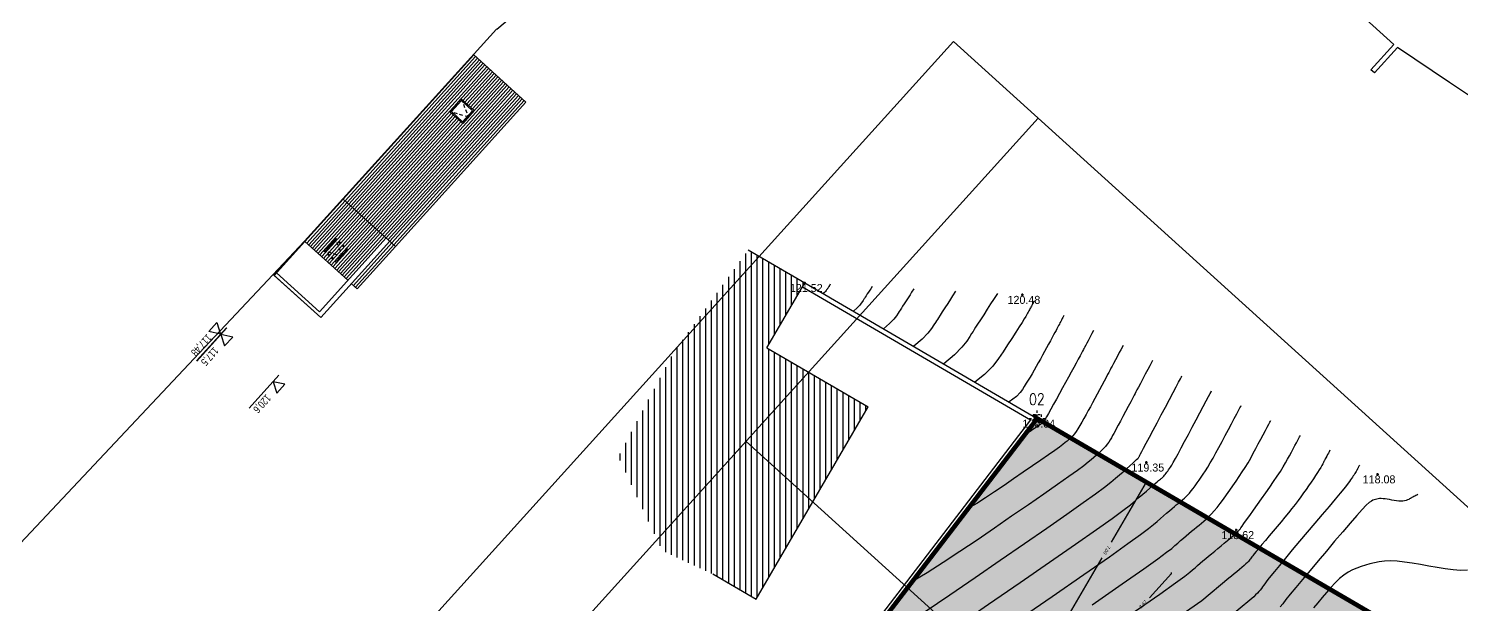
# Model space of a CAD drawing. Extents: x -196763 to -87592, y -65703 to -55832.
# Drawn here: x -87844.4 to -87781.7, y -65575.1 to -65549.9 of the extents above; entities that cross this region are included whole.
import ezdxf
from ezdxf.enums import TextEntityAlignment as Align

# ---------------------------------------------------------------- set-up
doc = ezdxf.new("R2010")
doc.units = 0
doc.header["$MEASUREMENT"] = 0
doc.header["$PDMODE"] = 34
doc.header["$PDSIZE"] = 0.05
doc.linetypes.add('ACAD_ISO04W100', pattern=[30, 24, -3, 0, -3])
doc.linetypes.add('DASHED', pattern=[70, 50, -20])
for name, color, linetype in [('0_coordinates', 1, 'Continuous'), ('0_PROP.aux', 6, 'Continuous'), ('0_PROP.aux.cotas', 30, 'Continuous'), ('0_PROP.corte', 10, 'Continuous'), ('0_PROP.vista1', 251, 'Continuous'), ('0_PROPfinal', 4, 'Continuous'), ('0_tramas piso0', 7, 'Continuous'), ('CV', 8, 'Continuous'), ('CVD', 6, 'Continuous'), ('LEVTP_EDIF', 3, 'Continuous'), ('LEVTP_MURO', 1, 'Continuous'), ('POINTS', 2, 'Continuous'), ('Z', 1, 'Continuous')]:
    doc.layers.add(name, color=color, linetype=linetype)
doc.layers.add('0_folha', color=7, linetype='Continuous', lineweight=9)
doc.layers.add('0_Limites_Terreno', color=30, linetype='DASHED', lineweight=35)
doc.styles.add('coordinates', font='romans', dxfattribs={"width": 0.8})
doc.styles.add('creativespace', font='GOTHIC.TTF')
doc.dimstyles.new('creativespace', dxfattribs={"dimtxt": 0.15, "dimasz": 0.05, "dimexe": 0.05, "dimexo": 0.05, "dimgap": 0.2, "dimtad": 0, "dimtoh": 1, "dimzin": 1, "dimtxsty": 'creativespace', "dimblk": 'OBLIQUE', "dimcen": 0, "dimclrd": 251, "dimclre": 256, "dimclrt": 30, "dimazin": 3, "dimtfac": 1, "dimtmove": 0, "dimatfit": 3, "dimldrblk": 'OBLIQUE', "dimfxl": 1, "dimlwd": -1, "dimlwe": -1, "dimarcsym": 0})

# ---------------------------------------------------------------- blocks, each defined once
blk = doc.blocks.new('_Oblique')
at = {"color": 0, "linetype": 'ByBlock', "lineweight": -2}
blk.add_line((-0.5, -0.5), (0.5, 0.5), dxfattribs=at)
blk = doc.blocks.new('*D69')
at = {"layer": '0_PROP.aux.cotas', "color": 251, "transparency": 16777216}
for p, q in [((-87794.39, -65573.7), (-87795.355, -65574.766)), ((-87796.852, -65576.42), (-87795.887, -65575.354))]:
    blk.add_line(p, q, dxfattribs=at)
at = {"layer": 'DEFPOINTS', "color": 0, "transparency": 16777216}
for p in [(-87794.39, -65573.7), (-87794.39, -65573.7), (-87796.852, -65576.42)]:
    blk.add_point(p, dxfattribs=at)
at = {"layer": '0_PROP.aux.cotas', "color": 251, "transparency": 16777216, "xscale": 0.05, "yscale": 0.05, "zscale": 0.05}
for p, rotation in [((-87794.39, -65573.7), 47.85695784791795), ((-87796.852, -65576.42), 227.856957847918)]:
    blk.add_blockref('_Oblique', p, dxfattribs=dict(at, rotation=rotation))
at = {"layer": '0_PROP.aux.cotas', "color": 30, "transparency": 16777216, "insert": (-87795.621, -65575.06), "char_height": 0.15, "attachment_point": 5, "rotation": 47.85696, "style": 'creativespace'}
blk.add_mtext('3,67', dxfattribs=at)
blk = doc.blocks.new('*D88')
at = {"layer": '0_PROP.aux.cotas', "color": 251, "transparency": 16777216}
for p, q in [((-87795.492, -65569.711), (-87797.026, -65572.341)), ((-87798.954, -65575.647), (-87797.42, -65573.017))]:
    blk.add_line(p, q, dxfattribs=at)
at = {"layer": '0_PROP.aux.cotas', "transparency": 16777216}
for p, q in [((-87792.028, -65571.731), (-87795.535, -65569.686)), ((-87795.489, -65577.667), (-87798.997, -65575.621))]:
    blk.add_line(p, q, dxfattribs=at)
at = {"layer": 'DEFPOINTS', "color": 0, "transparency": 16777216}
for p in [(-87795.492, -65569.711), (-87791.984, -65571.757), (-87795.446, -65577.692)]:
    blk.add_point(p, dxfattribs=at)
at = {"layer": '0_PROP.aux.cotas', "color": 251, "transparency": 16777216, "xscale": 0.05, "yscale": 0.05, "zscale": 0.05}
for p, rotation in [((-87795.492, -65569.711), 59.75197543838532), ((-87798.954, -65575.647), 239.7519754383853)]:
    blk.add_blockref('_Oblique', p, dxfattribs=dict(at, rotation=rotation))
at = {"layer": '0_PROP.aux.cotas', "color": 30, "transparency": 16777216, "insert": (-87797.223, -65572.679), "char_height": 0.15, "attachment_point": 5, "rotation": 239.75198, "style": 'creativespace'}
blk.add_mtext('7,00', dxfattribs=at)
blk = doc.blocks.new('mk_02')
at = {"linetype": 'ACAD_ISO04W100', "ltscale": 0.001}
for points in [[(-0.25, 0.25), (0, 0.25), (0, 0), (-0.25, 0)], [(0.25, -0.25), (0, -0.25), (0, 0), (0.25, 0)]]:
    blk.add_hatch(color=9, dxfattribs=at).paths.add_polyline_path(points)
for p, q in [((-0.5, 0), (0.5, 0)), ((-0.25, 0.25), (0.25, 0.25)), ((-0.25, 0.25), (-0.25, -0.25)), ((0, -0.5), (0, 0.5)), ((0.25, 0.25), (0.25, -0.25)), ((-0.25, -0.25), (0.25, -0.25))]:
    blk.add_line(p, q, dxfattribs=at)

msp = doc.modelspace()

# ---------------------------------------------------------------- hatches: boundary and pattern name
at = {"layer": '0_tramas piso0', "transparency": 33554536}
h = msp.add_hatch(color=55, dxfattribs=at)
h.dxf.hatch_style = 1
h.paths.add_polyline_path([(-87781.781, -65601.29), (-87775.512, -65593.673), (-87769.826, -65586.055), (-87769.145, -65585.075), (-87800.258, -65566.932), (-87824.764, -65598.896), (-87820.063, -65604.223), (-87804.167, -65587.33), (-87795.446, -65577.692), (-87782.47, -65589.434), (-87789.85, -65597.589), (-87789.183, -65598.193), (-87790.524, -65599.676), (-87796.286, -65594.462), (-87810.771, -65613.943, 0.026518), (-87799.649, -65623.303), (-87798.54, -65622.935), (-87796.168, -65620.22), (-87792.158, -65615.619), (-87787.572, -65608.837)])
h.paths.add_polyline_path([(-87797.213, -65593.624), (-87801.479, -65589.764), (-87817.738, -65606.858), (-87816.632, -65608.111, 0.002029), (-87815.87, -65608.912, 0.008016), (-87812.521, -65612.279)], flags=17)
at = {"layer": 'LEVTP_EDIF', "linetype": 'Continuous', "true_color": 0x000000}
h = msp.add_hatch(dxfattribs=at)
h.set_pattern_fill('ANSI31', color=18, scale=2, angle=45)
h.paths.add_polyline_path([(-87807.646, -65566.427), (-87812.077, -65563.843), (-87810.422, -65561.005), (-87812.891, -65559.565), (-87816.19, -65564.104), (-87818.574, -65568.604), (-87816.654, -65572.707), (-87814.45, -65573.726), (-87812.549, -65574.834)])

# ---------------------------------------------------------------- linework, layer by layer
at = {"layer": '0_folha'}
for p, q in [((-87803.92, -65550.459), (-87843.777, -65594.503)), ((-87726.627, -65620.404), (-87803.92, -65550.459)), ((-87800.213, -65553.814), (-87840.069, -65597.858))]:
    msp.add_line(p, q, dxfattribs=at)
at = {"layer": '0_Limites_Terreno', "ltscale": 0.02, "const_width": 0.2, "flags": 128}
msp.add_lwpolyline([(-87781.781, -65601.29), (-87775.512, -65593.673), (-87769.826, -65586.055), (-87769.145, -65585.075), (-87800.258, -65566.932), (-87824.885, -65599.053), (-87825.775, -65600.168), (-87821.282, -65605.131), (-87819.31, -65607.764), (-87816.323, -65611.177), (-87813.849, -65613.468), (-87811.47, -65615.392), (-87806.577, -65618.912), (-87801.091, -65622.497), (-87799.787, -65623.349), (-87798.54, -65622.935), (-87796.168, -65620.22), (-87792.158, -65615.619), (-87787.572, -65608.837)], close=True, dxfattribs=at)
at = {"layer": '0_PROP.aux', "linetype": 'DASHED', "ltscale": 0.003}
msp.add_line((-87830.641, -65559.846), (-87830.943, -65559.054), dxfattribs=at)
for points in [[(-87825.443, -65552.968), (-87825.13, -65553.756), (-87825.945, -65553.524)], [(-87830.661, -65559.794), (-87830.641, -65559.847), (-87831.455, -65559.617)]]:
    msp.add_lwpolyline(points, dxfattribs=at)
at = {"layer": '0_PROP.aux.cotas', "linetype": 'Continuous'}
for p, q in [((-87837.021, -65564.408), (-87835.713, -65562.963)), ((-87837.006, -65564.421), (-87835.698, -65562.977)), ((-87834.722, -65566.488), (-87833.415, -65565.043))]:
    msp.add_line(p, q, dxfattribs=at)
for points in [[(-87836.131, -65562.741), (-87835.969, -65563.246), (-87836.487, -65563.134), (-87836.131, -65562.741)], [(-87835.436, -65563.371), (-87835.954, -65563.259), (-87835.791, -65563.764), (-87835.436, -65563.371)], [(-87833.152, -65565.437), (-87833.67, -65565.326), (-87833.508, -65565.83), (-87833.152, -65565.437)]]:
    msp.add_lwpolyline(points, dxfattribs=at)
at = {"layer": '0_PROP.corte', "color": 240, "linetype": 'Continuous', "true_color": 0xed1f24}
for points in [[(-87819.448, -65546.629), (-87821.984, -65548.317), (-87823.891, -65549.928), (-87823.906, -65549.915), (-87832.292, -65559.182), (-87849.566, -65577.526), (-87849.696, -65577.67), (-87850.716, -65578.797)], [(-87784.659, -65550.583), (-87789.417, -65546.282)], [(-87785.665, -65551.696), (-87784.659, -65550.583)], [(-87785.516, -65551.83), (-87784.51, -65550.717)], [(-87777.801, -65555.032), (-87778.844, -65554.499), (-87779.968, -65553.752), (-87781.093, -65553.005), (-87782.227, -65552.249), (-87784.51, -65550.717)], [(-87785.516, -65551.83), (-87785.665, -65551.696)]]:
    msp.add_lwpolyline(points, dxfattribs=at)
at = {"layer": '0_PROP.vista1', "linetype": 'Continuous'}
for p, q in [((-87824.897, -65551.04), (-87830.6, -65557.343)), ((-87824.897, -65551.04), (-87830.6, -65557.343)), ((-87824.816, -65551.114), (-87830.519, -65557.417)), ((-87822.613, -65553.107), (-87824.912, -65551.027)), ((-87824.734, -65551.188), (-87830.437, -65557.49)), ((-87824.652, -65551.262), (-87830.356, -65557.564)), ((-87824.571, -65551.336), (-87830.274, -65557.638)), ((-87824.489, -65551.41), (-87830.193, -65557.712)), ((-87824.408, -65551.483), (-87830.111, -65557.786)), ((-87824.326, -65551.557), (-87830.029, -65557.859)), ((-87824.245, -65551.631), (-87829.948, -65557.933)), ((-87824.163, -65551.705), (-87825.368, -65553.036)), ((-87824.082, -65551.779), (-87825.286, -65553.109)), ((-87823.674, -65552.148), (-87829.377, -65558.45)), ((-87823.592, -65552.221), (-87829.295, -65558.524)), ((-87823.511, -65552.295), (-87829.214, -65558.598)), ((-87823.429, -65552.369), (-87829.132, -65558.671)), ((-87824, -65551.852), (-87825.204, -65553.183)), ((-87823.918, -65551.926), (-87825.123, -65553.257)), ((-87823.837, -65552), (-87825.041, -65553.331)), ((-87823.755, -65552.074), (-87824.959, -65553.404)), ((-87823.348, -65552.443), (-87829.051, -65558.745)), ((-87823.266, -65552.517), (-87828.969, -65558.819)), ((-87823.184, -65552.59), (-87828.888, -65558.893)), ((-87823.103, -65552.664), (-87828.806, -65558.967)), ((-87823.021, -65552.738), (-87828.724, -65559.04)), ((-87822.94, -65552.812), (-87828.643, -65559.114)), ((-87822.858, -65552.886), (-87828.561, -65559.188)), ((-87822.776, -65552.96), (-87828.479, -65559.262)), ((-87822.695, -65553.033), (-87828.398, -65559.336)), ((-87825.871, -65553.592), (-87829.866, -65558.007)), ((-87825.789, -65553.666), (-87829.785, -65558.081)), ((-87822.613, -65553.107), (-87828.316, -65559.41)), ((-87825.708, -65553.739), (-87829.703, -65558.155)), ((-87825.626, -65553.813), (-87829.622, -65558.228)), ((-87825.544, -65553.887), (-87829.54, -65558.302)), ((-87825.463, -65553.961), (-87829.458, -65558.376)), ((-87828.316, -65559.41), (-87830.615, -65557.329))]:
    msp.add_line(p, q, dxfattribs=at)
msp.add_lwpolyline([(-87825.381, -65554.035), (-87825.945, -65553.524), (-87825.443, -65552.968), (-87824.878, -65553.478), (-87825.381, -65554.035)], dxfattribs=at)
msp.add_lwpolyline([(-87824.949, -65553.482), (-87825.385, -65553.964), (-87825.875, -65553.521), (-87825.439, -65553.038)], close=True, dxfattribs=at)
at = {"layer": '0_PROPfinal', "linetype": 'Continuous'}
for p, q in [((-87830.6, -65557.343), (-87832.277, -65559.196)), ((-87830.519, -65557.417), (-87832.195, -65559.269)), ((-87830.437, -65557.49), (-87832.114, -65559.343)), ((-87830.356, -65557.564), (-87832.032, -65559.417)), ((-87830.274, -65557.638), (-87831.951, -65559.491)), ((-87830.193, -65557.712), (-87831.869, -65559.565)), ((-87830.111, -65557.786), (-87831.788, -65559.638)), ((-87830.029, -65557.859), (-87831.706, -65559.712)), ((-87829.948, -65557.933), (-87831.624, -65559.786)), ((-87829.866, -65558.007), (-87831.543, -65559.86)), ((-87829.785, -65558.081), (-87831.461, -65559.934)), ((-87829.703, -65558.155), (-87831.38, -65560.007)), ((-87829.622, -65558.228), (-87831.298, -65560.081)), ((-87829.54, -65558.302), (-87831.217, -65560.155)), ((-87829.458, -65558.376), (-87831.135, -65560.229)), ((-87829.377, -65558.45), (-87831.054, -65560.303)), ((-87829.295, -65558.524), (-87830.972, -65560.376)), ((-87829.214, -65558.598), (-87830.89, -65560.45)), ((-87829.132, -65558.671), (-87830.809, -65560.524)), ((-87832.277, -65559.196), (-87833.618, -65560.678)), ((-87830.742, -65559.303), (-87830.824, -65559.229)), ((-87829.051, -65558.745), (-87830.727, -65560.598)), ((-87828.969, -65558.819), (-87830.646, -65560.672)), ((-87828.888, -65558.893), (-87830.564, -65560.746)), ((-87828.806, -65558.967), (-87830.483, -65560.819)), ((-87828.479, -65559.262), (-87830.156, -65561.115)), ((-87831.186, -65559.793), (-87831.267, -65559.719)), ((-87831.023, -65559.941), (-87831.104, -65559.867)), ((-87830.579, -65559.45), (-87830.661, -65559.377)), ((-87830.453, -65559.564), (-87830.497, -65559.524)), ((-87828.398, -65559.336), (-87830.075, -65561.188)), ((-87828.316, -65559.41), (-87829.993, -65561.262)), ((-87830.897, -65560.054), (-87830.941, -65560.014)), ((-87829.993, -65561.262), (-87830.238, -65561.041)), ((-87766.841, -65609.7), (-87812.992, -65567.936))]:
    msp.add_line(p, q, dxfattribs=at)
for points in [[(-87833.633, -65560.665), (-87832.292, -65559.182)], [(-87832.948, -65559.937), (-87832.277, -65559.196)], [(-87830.401, -65560.893), (-87832.277, -65559.196)], [(-87828.724, -65559.04), (-87831.642, -65562.265)], [(-87828.561, -65559.188), (-87831.579, -65562.523)], [(-87831.455, -65559.617), (-87830.945, -65559.053)], [(-87831.347, -65559.647), (-87831.384, -65559.613), (-87830.941, -65559.123), (-87830.904, -65559.157)], [(-87830.872, -65559.118), (-87830.954, -65559.045)], [(-87830.709, -65559.266), (-87830.79, -65559.192)], [(-87831.382, -65559.682), (-87831.464, -65559.608)], [(-87831.219, -65559.83), (-87831.301, -65559.756)], [(-87831.056, -65559.977), (-87831.137, -65559.904)], [(-87830.453, -65559.564), (-87830.896, -65560.054)], [(-87830.383, -65559.561), (-87830.892, -65560.125)], [(-87830.546, -65559.414), (-87830.627, -65559.34)], [(-87830.383, -65559.561), (-87830.464, -65559.487)], [(-87831.642, -65562.265), (-87833.518, -65560.568)], [(-87830.893, -65560.125), (-87830.974, -65560.051)], [(-87831.579, -65562.523), (-87833.663, -65560.638)], [(-87833.618, -65560.678), (-87831.579, -65562.523)]]:
    msp.add_lwpolyline(points, dxfattribs=at)
at = {"layer": 'CV', "linetype": 'Continuous'}
for points in [[(-87809.308, -65561.066, 0), (-87809.331, -65561.101, 0), (-87809.347, -65561.127, 0), (-87809.367, -65561.157, 0), (-87809.387, -65561.189, 0), (-87809.406, -65561.219, 0), (-87809.423, -65561.244, 0), (-87809.423, -65561.244, 0), (-87809.434, -65561.262, 0), (-87809.442, -65561.275, 0), (-87809.449, -65561.285, 0), (-87809.457, -65561.298, 0), (-87809.468, -65561.316, 0), (-87809.468, -65561.316, 0), (-87809.486, -65561.341, 0), (-87809.513, -65561.376, 0), (-87809.556, -65561.42, 0), (-87809.618, -65561.473, 0), (-87809.619, -65561.473, 0)], [(-87807.481, -65561.165, 0), (-87807.541, -65561.259, 0), (-87807.584, -65561.326, 0), (-87807.635, -65561.406, 0), (-87807.689, -65561.49, 0), (-87807.741, -65561.57, 0), (-87807.783, -65561.637, 0), (-87807.783, -65561.637, 0), (-87807.813, -65561.683, 0), (-87807.835, -65561.717, 0), (-87807.853, -65561.745, 0), (-87807.874, -65561.779, 0), (-87807.904, -65561.825, 0), (-87807.904, -65561.825, 0), (-87807.95, -65561.893, 0), (-87808.022, -65561.985, 0), (-87808.135, -65562.101, 0), (-87808.299, -65562.242, 0), (-87808.3, -65562.243, 0)], [(-87803.827, -65561.364, 0), (-87803.962, -65561.576, 0), (-87804.058, -65561.724, 0), (-87804.173, -65561.904, 0), (-87804.294, -65562.093, 0), (-87804.409, -65562.273, 0), (-87804.505, -65562.422, 0), (-87804.505, -65562.422, 0), (-87804.572, -65562.526, 0), (-87804.62, -65562.601, 0), (-87804.661, -65562.665, 0), (-87804.709, -65562.74, 0), (-87804.776, -65562.845, 0), (-87804.776, -65562.845, 0), (-87804.878, -65562.997, 0), (-87805.041, -65563.202, 0), (-87805.292, -65563.462, 0), (-87805.66, -65563.778, 0), (-87805.663, -65563.78, 0)], [(-87802, -65561.463, 0), (-87802.173, -65561.734, 0), (-87802.295, -65561.924, 0), (-87802.441, -65562.153, 0), (-87802.597, -65562.395, 0), (-87802.743, -65562.624, 0), (-87802.865, -65562.814, 0), (-87802.865, -65562.814, 0), (-87802.951, -65562.948, 0), (-87803.012, -65563.043, 0), (-87803.065, -65563.125, 0), (-87803.126, -65563.22, 0), (-87803.212, -65563.354, 0), (-87803.212, -65563.354, 0), (-87803.342, -65563.549, 0), (-87803.55, -65563.811, 0), (-87803.871, -65564.143, 0), (-87804.341, -65564.547, 0), (-87804.344, -65564.549, 0)], [(-87800.387, -65561.785, 0), (-87800.398, -65561.807, 0), (-87800.406, -65561.822, 0), (-87800.416, -65561.84, 0), (-87800.426, -65561.859, 0), (-87800.436, -65561.877, 0), (-87800.443, -65561.892, 0), (-87800.443, -65561.892, 0), (-87800.449, -65561.903, 0), (-87800.453, -65561.91, 0), (-87800.457, -65561.917, 0), (-87800.461, -65561.924, 0), (-87800.466, -65561.935, 0), (-87800.466, -65561.935, 0), (-87800.474, -65561.95, 0), (-87800.485, -65561.97, 0), (-87800.499, -65561.996, 0), (-87800.515, -65562.025, 0), (-87800.533, -65562.06, 0), (-87800.533, -65562.06, 0), (-87800.555, -65562.099, 0), (-87800.578, -65562.141, 0), (-87800.602, -65562.186, 0), (-87800.628, -65562.233, 0), (-87800.655, -65562.281, 0), (-87800.655, -65562.281, 0), (-87800.682, -65562.331, 0), (-87800.716, -65562.39, 0), (-87800.763, -65562.47, 0), (-87800.831, -65562.58, 0), (-87800.924, -65562.73, 0), (-87800.924, -65562.73, 0), (-87801.048, -65562.926, 0), (-87801.199, -65563.163, 0), (-87801.37, -65563.43, 0), (-87801.553, -65563.717, 0), (-87801.744, -65564.014, 0), (-87801.744, -65564.014, 0), (-87801.945, -65564.316, 0), (-87802.201, -65564.641, 0), (-87802.571, -65565.011, 0), (-87802.98, -65565.345, 0)], [(-87799.094, -65562.438, 0), (-87799.134, -65562.513, 0), (-87799.161, -65562.565, 0), (-87799.195, -65562.629, 0), (-87799.23, -65562.695, 0), (-87799.264, -65562.758, 0), (-87799.291, -65562.811, 0), (-87799.291, -65562.811, 0), (-87799.311, -65562.848, 0), (-87799.325, -65562.874, 0), (-87799.337, -65562.897, 0), (-87799.351, -65562.923, 0), (-87799.37, -65562.96, 0), (-87799.37, -65562.96, 0), (-87799.399, -65563.014, 0), (-87799.437, -65563.085, 0), (-87799.484, -65563.172, 0), (-87799.54, -65563.277, 0), (-87799.605, -65563.397, 0), (-87799.605, -65563.397, 0), (-87799.679, -65563.533, 0), (-87799.76, -65563.681, 0), (-87799.847, -65563.839, 0), (-87799.937, -65564.002, 0), (-87800.028, -65564.169, 0), (-87800.028, -65564.169, 0), (-87800.12, -65564.336, 0), (-87800.212, -65564.502, 0), (-87800.303, -65564.665, 0), (-87800.393, -65564.823, 0), (-87800.482, -65564.975, 0), (-87800.482, -65564.975, 0), (-87800.569, -65565.121, 0), (-87800.654, -65565.26, 0), (-87800.739, -65565.395, 0), (-87800.823, -65565.527, 0), (-87800.907, -65565.658, 0), (-87800.907, -65565.658, 0), (-87801.002, -65565.794, 0), (-87801.17, -65565.966, 0), (-87801.48, -65566.209, 0), (-87801.488, -65566.215, 0)], [(-87796.508, -65563.745, 0), (-87796.604, -65563.925, 0), (-87796.672, -65564.053, 0), (-87796.753, -65564.206, 0), (-87796.839, -65564.368, 0), (-87796.92, -65564.522, 0), (-87796.987, -65564.649, 0), (-87796.987, -65564.649, 0), (-87797.035, -65564.739, 0), (-87797.069, -65564.802, 0), (-87797.098, -65564.857, 0), (-87797.132, -65564.921, 0), (-87797.179, -65565.011, 0), (-87797.179, -65565.011, 0), (-87797.247, -65565.139, 0), (-87797.333, -65565.3, 0), (-87797.43, -65565.484, 0), (-87797.535, -65565.679, 0), (-87797.64, -65565.875, 0), (-87797.64, -65565.875, 0), (-87797.742, -65566.063, 0), (-87797.84, -65566.244, 0), (-87797.936, -65566.419, 0), (-87798.03, -65566.59, 0), (-87798.123, -65566.759, 0), (-87798.123, -65566.759, 0), (-87798.216, -65566.927, 0), (-87798.307, -65567.091, 0), (-87798.396, -65567.245, 0), (-87798.481, -65567.385, 0), (-87798.561, -65567.507, 0), (-87798.561, -65567.507, 0), (-87798.635, -65567.607, 0), (-87798.704, -65567.689, 0), (-87798.769, -65567.756, 0), (-87798.832, -65567.815, 0), (-87798.893, -65567.869, 0), (-87798.893, -65567.869, 0), (-87798.956, -65567.923, 0), (-87799.034, -65567.987, 0), (-87799.14, -65568.07, 0), (-87799.289, -65568.18, 0), (-87799.496, -65568.329, 0), (-87799.496, -65568.329, 0), (-87799.769, -65568.521, 0), (-87800.099, -65568.75, 0), (-87800.472, -65569.008, 0), (-87800.874, -65569.285, 0), (-87801.29, -65569.57, 0), (-87801.29, -65569.57, 0), (-87801.708, -65569.857, 0), (-87802.12, -65570.135, 0), (-87802.521, -65570.4, 0), (-87802.905, -65570.641, 0), (-87803.263, -65570.851, 0)], [(-87795.215, -65564.398, 0), (-87795.339, -65564.632, 0), (-87795.427, -65564.797, 0), (-87795.532, -65564.995, 0), (-87795.643, -65565.205, 0), (-87795.748, -65565.403, 0), (-87795.835, -65565.568, 0), (-87795.835, -65565.568, 0), (-87795.897, -65565.684, 0), (-87795.941, -65565.766, 0), (-87795.978, -65565.837, 0), (-87796.022, -65565.92, 0), (-87796.084, -65566.036, 0), (-87796.084, -65566.036, 0), (-87796.171, -65566.201, 0), (-87796.279, -65566.404, 0), (-87796.396, -65566.626, 0), (-87796.514, -65566.848, 0), (-87796.623, -65567.051, 0), (-87796.623, -65567.051, 0), (-87796.714, -65567.221, 0), (-87796.79, -65567.362, 0), (-87796.855, -65567.48, 0), (-87796.911, -65567.583, 0), (-87796.964, -65567.679, 0), (-87796.964, -65567.679, 0), (-87797.016, -65567.774, 0), (-87797.071, -65567.868, 0), (-87797.131, -65567.963, 0), (-87797.197, -65568.058, 0), (-87797.273, -65568.154, 0), (-87797.273, -65568.154, 0), (-87797.36, -65568.249, 0), (-87797.456, -65568.345, 0), (-87797.56, -65568.441, 0), (-87797.668, -65568.537, 0), (-87797.778, -65568.633, 0), (-87797.778, -65568.633, 0), (-87797.894, -65568.732, 0), (-87798.035, -65568.848, 0), (-87798.228, -65568.998, 0), (-87798.499, -65569.2, 0), (-87798.874, -65569.469, 0), (-87798.874, -65569.469, 0), (-87799.37, -65569.818, 0), (-87799.97, -65570.235, 0), (-87800.647, -65570.703, 0), (-87801.377, -65571.205, 0), (-87802.133, -65571.724, 0), (-87802.133, -65571.724, 0), (-87802.892, -65572.244, 0), (-87803.64, -65572.751, 0), (-87804.368, -65573.23, 0), (-87805.067, -65573.67, 0), (-87805.714, -65574.049, 0)], [(-87805.16, -65575.366, 0), (-87804.075, -65574.632, 0), (-87802.976, -65573.878, 0), (-87802.976, -65573.878, 0), (-87801.88, -65573.126, 0), (-87800.822, -65572.398, 0), (-87799.84, -65571.719, 0), (-87798.97, -65571.115, 0), (-87798.251, -65570.609, 0), (-87798.251, -65570.609, 0), (-87797.708, -65570.219, 0), (-87797.315, -65569.927, 0), (-87797.035, -65569.709, 0), (-87796.831, -65569.541, 0), (-87796.664, -65569.398, 0), (-87796.664, -65569.398, 0), (-87796.504, -65569.259, 0), (-87796.351, -65569.125, 0), (-87796.209, -65569.001, 0), (-87796.085, -65568.891, 0), (-87795.985, -65568.8, 0), (-87795.985, -65568.8, 0), (-87795.913, -65568.731, 0), (-87795.865, -65568.681, 0), (-87795.835, -65568.646, 0), (-87795.817, -65568.62, 0), (-87795.805, -65568.599, 0), (-87795.805, -65568.599, 0), (-87795.792, -65568.576, 0), (-87795.773, -65568.541, 0), (-87795.74, -65568.479, 0), (-87795.687, -65568.379, 0), (-87795.606, -65568.227, 0), (-87795.606, -65568.227, 0), (-87795.493, -65568.014, 0), (-87795.353, -65567.749, 0), (-87795.192, -65567.446, 0), (-87795.017, -65567.116, 0), (-87794.836, -65566.774, 0), (-87794.836, -65566.774, 0), (-87794.654, -65566.432, 0), (-87794.48, -65566.103, 0), (-87794.321, -65565.802, 0), (-87794.183, -65565.543, 0), (-87794.075, -65565.338, 0), (-87794.075, -65565.338, 0), (-87794, -65565.198, 0), (-87793.955, -65565.113, 0), (-87793.932, -65565.069, 0)], [(-87803.819, -65576.032, 0), (-87802.384, -65575.047, 0), (-87801, -65574.095, 0), (-87799.719, -65573.211, 0), (-87798.592, -65572.43, 0), (-87797.67, -65571.785, 0), (-87797.67, -65571.785, 0), (-87796.987, -65571.298, 0), (-87796.509, -65570.948, 0), (-87796.186, -65570.7, 0), (-87795.964, -65570.52, 0), (-87795.794, -65570.375, 0), (-87795.794, -65570.375, 0), (-87795.634, -65570.235, 0), (-87795.478, -65570.101, 0), (-87795.334, -65569.975, 0), (-87795.205, -65569.864, 0), (-87795.098, -65569.771, 0), (-87795.098, -65569.771, 0), (-87795.015, -65569.7, 0), (-87794.954, -65569.648, 0), (-87794.909, -65569.61, 0), (-87794.874, -65569.581, 0), (-87794.845, -65569.557, 0), (-87794.845, -65569.557, 0), (-87794.817, -65569.533, 0), (-87794.788, -65569.508, 0), (-87794.758, -65569.481, 0), (-87794.728, -65569.45, 0), (-87794.696, -65569.415, 0), (-87794.696, -65569.415, 0), (-87794.662, -65569.374, 0), (-87794.627, -65569.328, 0), (-87794.59, -65569.279, 0), (-87794.553, -65569.228, 0), (-87794.516, -65569.175, 0), (-87794.516, -65569.175, 0), (-87794.478, -65569.12, 0), (-87794.434, -65569.055, 0), (-87794.38, -65568.968, 0), (-87794.31, -65568.849, 0), (-87794.218, -65568.687, 0), (-87794.218, -65568.687, 0), (-87794.102, -65568.475, 0), (-87793.965, -65568.221, 0), (-87793.812, -65567.934, 0), (-87793.648, -65567.626, 0), (-87793.479, -65567.307, 0), (-87793.479, -65567.307, 0), (-87793.31, -65566.989, 0), (-87793.148, -65566.683, 0), (-87793, -65566.403, 0), (-87792.872, -65566.161, 0), (-87792.771, -65565.971, 0), (-87792.771, -65565.971, 0), (-87792.702, -65565.841, 0), (-87792.66, -65565.762, 0), (-87792.639, -65565.721, 0)], [(-87797.851, -65575.074, 0), (-87796.538, -65574.163, 0), (-87796.538, -65574.163, 0), (-87795.598, -65573.504, 0), (-87794.978, -65573.061, 0), (-87794.599, -65572.78, 0), (-87794.379, -65572.608, 0), (-87794.24, -65572.489, 0), (-87794.24, -65572.489, 0), (-87794.114, -65572.38, 0), (-87793.988, -65572.271, 0), (-87793.865, -65572.164, 0), (-87793.743, -65572.06, 0), (-87793.625, -65571.959, 0), (-87793.625, -65571.959, 0), (-87793.511, -65571.863, 0), (-87793.399, -65571.769, 0), (-87793.29, -65571.679, 0), (-87793.183, -65571.59, 0), (-87793.076, -65571.502, 0), (-87793.076, -65571.502, 0), (-87792.969, -65571.413, 0), (-87792.861, -65571.32, 0), (-87792.75, -65571.218, 0), (-87792.635, -65571.102, 0), (-87792.515, -65570.969, 0), (-87792.515, -65570.969, 0), (-87792.388, -65570.815, 0), (-87792.256, -65570.644, 0), (-87792.12, -65570.459, 0), (-87791.981, -65570.266, 0), (-87791.84, -65570.068, 0), (-87791.84, -65570.068, 0), (-87791.7, -65569.869, 0), (-87791.561, -65569.669, 0), (-87791.424, -65569.47, 0), (-87791.291, -65569.269, 0), (-87791.163, -65569.067, 0), (-87791.163, -65569.067, 0), (-87791.041, -65568.864, 0), (-87790.924, -65568.659, 0), (-87790.811, -65568.454, 0), (-87790.7, -65568.248, 0), (-87790.591, -65568.042, 0), (-87790.591, -65568.042, 0), (-87790.482, -65567.837, 0), (-87790.378, -65567.64, 0), (-87790.282, -65567.46, 0), (-87790.2, -65567.305, 0), (-87790.135, -65567.182, 0), (-87790.135, -65567.182, 0), (-87790.091, -65567.098, 0), (-87790.064, -65567.047, 0), (-87790.05, -65567.021, 0)], [(-87795.972, -65575.352, 0), (-87794.904, -65574.606, 0), (-87794.213, -65574.117, 0), (-87793.805, -65573.82, 0), (-87793.587, -65573.651, 0), (-87793.463, -65573.546, 0), (-87793.463, -65573.546, 0), (-87793.354, -65573.452, 0), (-87793.244, -65573.357, 0), (-87793.131, -65573.26, 0), (-87793.015, -65573.16, 0), (-87792.893, -65573.057, 0), (-87792.893, -65573.057, 0), (-87792.766, -65572.95, 0), (-87792.633, -65572.84, 0), (-87792.497, -65572.727, 0), (-87792.358, -65572.612, 0), (-87792.218, -65572.496, 0), (-87792.218, -65572.496, 0), (-87792.079, -65572.381, 0), (-87791.945, -65572.27, 0), (-87791.822, -65572.169, 0), (-87791.716, -65572.081, 0), (-87791.632, -65572.011, 0), (-87791.632, -65572.011, 0), (-87791.574, -65571.962, 0), (-87791.538, -65571.931, 0), (-87791.518, -65571.914, 0), (-87791.51, -65571.906, 0), (-87791.507, -65571.903, 0), (-87791.507, -65571.903, 0), (-87791.505, -65571.9, 0), (-87791.502, -65571.896, 0), (-87791.499, -65571.892, 0), (-87791.494, -65571.886, 0), (-87791.487, -65571.877, 0), (-87791.487, -65571.877, 0), (-87791.478, -65571.867, 0), (-87791.468, -65571.854, 0), (-87791.455, -65571.839, 0), (-87791.442, -65571.823, 0), (-87791.428, -65571.807, 0), (-87791.428, -65571.807, 0), (-87791.413, -65571.789, 0), (-87791.392, -65571.762, 0), (-87791.357, -65571.715, 0), (-87791.301, -65571.639, 0), (-87791.219, -65571.525, 0), (-87791.219, -65571.525, 0), (-87791.106, -65571.366, 0), (-87790.966, -65571.168, 0), (-87790.805, -65570.942, 0), (-87790.631, -65570.696, 0), (-87790.45, -65570.44, 0), (-87790.45, -65570.44, 0), (-87790.269, -65570.184, 0), (-87790.092, -65569.932, 0), (-87789.924, -65569.689, 0), (-87789.767, -65569.458, 0), (-87789.627, -65569.245, 0), (-87789.627, -65569.245, 0), (-87789.506, -65569.052, 0), (-87789.402, -65568.876, 0), (-87789.31, -65568.713, 0), (-87789.226, -65568.559, 0), (-87789.146, -65568.409, 0), (-87789.146, -65568.409, 0), (-87789.068, -65568.261, 0), (-87788.992, -65568.119, 0), (-87788.923, -65567.989, 0), (-87788.864, -65567.876, 0), (-87788.817, -65567.788, 0), (-87788.817, -65567.788, 0), (-87788.785, -65567.727, 0), (-87788.765, -65567.69, 0), (-87788.755, -65567.671, 0)], [(-87787.458, -65568.317, 0), (-87787.499, -65568.393, 0), (-87787.527, -65568.447, 0), (-87787.562, -65568.512, 0), (-87787.598, -65568.581, 0), (-87787.633, -65568.646, 0), (-87787.661, -65568.7, 0), (-87787.661, -65568.7, 0), (-87787.681, -65568.738, 0), (-87787.696, -65568.765, 0), (-87787.708, -65568.788, 0), (-87787.722, -65568.815, 0), (-87787.743, -65568.853, 0), (-87787.743, -65568.853, 0), (-87787.772, -65568.908, 0), (-87787.812, -65568.981, 0), (-87787.862, -65569.07, 0), (-87787.924, -65569.174, 0), (-87787.999, -65569.292, 0), (-87787.999, -65569.292, 0), (-87788.085, -65569.424, 0), (-87788.181, -65569.566, 0), (-87788.286, -65569.716, 0), (-87788.395, -65569.871, 0), (-87788.506, -65570.029, 0), (-87788.506, -65570.029, 0), (-87788.619, -65570.188, 0), (-87788.734, -65570.349, 0), (-87788.854, -65570.514, 0), (-87788.982, -65570.684, 0), (-87789.119, -65570.862, 0), (-87789.119, -65570.862, 0), (-87789.268, -65571.049, 0), (-87789.427, -65571.244, 0), (-87789.594, -65571.444, 0), (-87789.765, -65571.649, 0), (-87789.939, -65571.855, 0), (-87789.939, -65571.855, 0), (-87790.113, -65572.06, 0), (-87790.28, -65572.259, 0), (-87790.436, -65572.444, 0), (-87790.573, -65572.608, 0), (-87790.687, -65572.745, 0), (-87790.687, -65572.745, 0), (-87790.772, -65572.85, 0), (-87790.834, -65572.927, 0), (-87790.877, -65572.984, 0), (-87790.908, -65573.027, 0), (-87790.934, -65573.063, 0), (-87790.934, -65573.063, 0), (-87790.959, -65573.099, 0), (-87790.987, -65573.137, 0), (-87791.024, -65573.18, 0), (-87791.071, -65573.23, 0), (-87791.133, -65573.29, 0), (-87791.133, -65573.29, 0), (-87791.213, -65573.362, 0), (-87791.307, -65573.444, 0), (-87791.413, -65573.533, 0), (-87791.526, -65573.627, 0), (-87791.643, -65573.724, 0), (-87791.643, -65573.724, 0), (-87791.76, -65573.821, 0), (-87791.877, -65573.917, 0), (-87793.06, -65574.903, 0)], [(-87786.165, -65568.97, 0), (-87786.181, -65568.999, 0), (-87786.192, -65569.019, 0), (-87786.205, -65569.044, 0), (-87786.218, -65569.07, 0), (-87786.231, -65569.095, 0), (-87786.242, -65569.115, 0), (-87786.242, -65569.115, 0), (-87786.25, -65569.129, 0), (-87786.255, -65569.14, 0), (-87786.26, -65569.148, 0), (-87786.265, -65569.159, 0), (-87786.273, -65569.173, 0), (-87786.273, -65569.173, 0), (-87786.284, -65569.194, 0), (-87786.299, -65569.221, 0), (-87786.318, -65569.255, 0), (-87786.342, -65569.294, 0), (-87786.37, -65569.339, 0), (-87786.37, -65569.339, 0), (-87786.403, -65569.389, 0), (-87786.439, -65569.443, 0), (-87786.479, -65569.5, 0), (-87786.52, -65569.559, 0), (-87786.562, -65569.619, 0), (-87786.562, -65569.619, 0), (-87786.607, -65569.681, 0), (-87786.663, -65569.757, 0), (-87786.742, -65569.859, 0), (-87786.857, -65570.002, 0), (-87787.019, -65570.199, 0), (-87787.019, -65570.199, 0), (-87787.235, -65570.459, 0), (-87787.498, -65570.773, 0), (-87787.796, -65571.127, 0), (-87788.117, -65571.508, 0), (-87788.451, -65571.903, 0), (-87788.451, -65571.903, 0), (-87788.784, -65572.297, 0), (-87789.106, -65572.679, 0), (-87789.404, -65573.034, 0), (-87789.668, -65573.35, 0), (-87789.886, -65573.612, 0), (-87789.886, -65573.612, 0), (-87790.05, -65573.814, 0), (-87790.168, -65573.962, 0), (-87790.251, -65574.071, 0), (-87790.312, -65574.154, 0), (-87790.36, -65574.224, 0), (-87790.36, -65574.224, 0), (-87790.408, -65574.291, 0), (-87790.457, -65574.359, 0), (-87790.51, -65574.428, 0), (-87790.568, -65574.498, 0), (-87790.634, -65574.57, 0), (-87790.634, -65574.57, 0), (-87790.71, -65574.644, 0), (-87790.793, -65574.719, 0), (-87790.881, -65574.796, 0), (-87792.073, -65575.796, 0)], [(-87781.44, -65573.561, 0), (-87781.747, -65573.571, 0), (-87782.075, -65573.551, 0), (-87782.421, -65573.508, 0), (-87782.778, -65573.45, 0), (-87783.14, -65573.385, 0), (-87783.14, -65573.385, 0), (-87783.503, -65573.319, 0), (-87783.858, -65573.259, 0), (-87784.199, -65573.208, 0), (-87784.52, -65573.172, 0), (-87784.813, -65573.156, 0), (-87784.813, -65573.156, 0), (-87785.073, -65573.164, 0), (-87785.306, -65573.191, 0), (-87785.517, -65573.233, 0), (-87785.715, -65573.286, 0), (-87785.906, -65573.343, 0), (-87785.906, -65573.343, 0), (-87786.096, -65573.402, 0), (-87786.285, -65573.468, 0), (-87786.475, -65573.548, 0), (-87786.665, -65573.647, 0), (-87786.855, -65573.773, 0), (-87786.855, -65573.773, 0), (-87787.045, -65573.93, 0), (-87787.235, -65574.114, 0), (-87787.425, -65574.318, 0), (-87787.615, -65574.536, 0), (-87787.805, -65574.76, 0), (-87787.805, -65574.76, 0), (-87787.994, -65574.984, 0), (-87788.18, -65575.205, 0)], [(-87793.06, -65574.903, 0), (-87799.249, -65579.191, 0), (-87801.715, -65580.887, 0), (-87804.398, -65582.73, 0), (-87807.189, -65584.648, 0), (-87807.189, -65584.648, 0), (-87809.985, -65586.566, 0), (-87812.691, -65588.416, 0), (-87815.22, -65590.129, 0), (-87817.482, -65591.637, 0), (-87819.39, -65592.87, 0), (-87819.39, -65592.87, 0), (-87820.811, -65593.739, 0)]]:
    msp.add_polyline3d(points, dxfattribs=at)
at = {"layer": 'CVD', "linetype": 'Continuous'}
for points in [[(-87805.654, -65561.265, 0), (-87805.752, -65561.417, 0), (-87805.821, -65561.525, 0), (-87805.904, -65561.655, 0), (-87805.992, -65561.792, 0), (-87806.075, -65561.921, 0), (-87806.144, -65562.029, 0), (-87806.144, -65562.029, 0), (-87806.193, -65562.105, 0), (-87806.227, -65562.159, 0), (-87806.257, -65562.205, 0), (-87806.291, -65562.259, 0), (-87806.34, -65562.335, 0), (-87806.34, -65562.335, 0), (-87806.414, -65562.445, 0), (-87806.532, -65562.594, 0), (-87806.713, -65562.781, 0), (-87806.979, -65563.01, 0), (-87806.981, -65563.012, 0)], [(-87797.801, -65563.092, 0), (-87797.869, -65563.219, 0), (-87797.916, -65563.309, 0), (-87797.974, -65563.417, 0), (-87798.034, -65563.532, 0), (-87798.092, -65563.64, 0), (-87798.139, -65563.73, 0), (-87798.139, -65563.73, 0), (-87798.173, -65563.793, 0), (-87798.197, -65563.838, 0), (-87798.217, -65563.877, 0), (-87798.241, -65563.922, 0), (-87798.275, -65563.985, 0), (-87798.275, -65563.985, 0), (-87798.323, -65564.077, 0), (-87798.387, -65564.196, 0), (-87798.465, -65564.342, 0), (-87798.555, -65564.51, 0), (-87798.657, -65564.699, 0), (-87798.657, -65564.699, 0), (-87798.769, -65564.905, 0), (-87798.89, -65565.126, 0), (-87799.017, -65565.358, 0), (-87799.149, -65565.597, 0), (-87799.282, -65565.84, 0), (-87799.282, -65565.84, 0), (-87799.415, -65566.081, 0), (-87799.543, -65566.313, 0), (-87799.662, -65566.527, 0), (-87799.765, -65566.713, 0), (-87799.849, -65566.861, 0), (-87799.849, -65566.861, 0), (-87799.91, -65566.965, 0), (-87799.952, -65567.033, 0), (-87799.978, -65567.072, 0), (-87799.995, -65567.093, 0), (-87800.007, -65567.104, 0), (-87800.007, -65567.104, 0), (-87800.019, -65567.114, 0), (-87800.033, -65567.126, 0), (-87800.053, -65567.141, 0), (-87800.08, -65567.161, 0), (-87800.118, -65567.189, 0), (-87800.118, -65567.189, 0), (-87800.168, -65567.224, 0), (-87800.229, -65567.266, 0), (-87800.297, -65567.313, 0), (-87800.371, -65567.364, 0), (-87800.448, -65567.417, 0), (-87800.448, -65567.417, 0), (-87800.524, -65567.469, 0), (-87800.6, -65567.52, 0), (-87800.674, -65567.569, 0), (-87800.744, -65567.613, 0), (-87800.809, -65567.651, 0)], [(-87801.179, -65575.793, 0), (-87799.602, -65574.706, 0), (-87798.221, -65573.752, 0), (-87797.104, -65572.974, 0), (-87797.104, -65572.974, 0), (-87796.293, -65572.401, 0), (-87795.744, -65572.005, 0), (-87795.392, -65571.74, 0), (-87795.172, -65571.564, 0), (-87795.017, -65571.432, 0), (-87795.017, -65571.432, 0), (-87794.874, -65571.308, 0), (-87794.733, -65571.186, 0), (-87794.599, -65571.07, 0), (-87794.474, -65570.962, 0), (-87794.361, -65570.865, 0), (-87794.361, -65570.865, 0), (-87794.263, -65570.782, 0), (-87794.177, -65570.709, 0), (-87794.1, -65570.644, 0), (-87794.029, -65570.585, 0), (-87793.961, -65570.529, 0), (-87793.961, -65570.529, 0), (-87793.893, -65570.473, 0), (-87793.824, -65570.414, 0), (-87793.754, -65570.349, 0), (-87793.681, -65570.276, 0), (-87793.605, -65570.192, 0), (-87793.605, -65570.192, 0), (-87793.525, -65570.095, 0), (-87793.441, -65569.986, 0), (-87793.355, -65569.869, 0), (-87793.267, -65569.747, 0), (-87793.178, -65569.621, 0), (-87793.178, -65569.621, 0), (-87793.089, -65569.494, 0), (-87792.997, -65569.362, 0), (-87792.902, -65569.219, 0), (-87792.8, -65569.059, 0), (-87792.691, -65568.877, 0), (-87792.691, -65568.877, 0), (-87792.572, -65568.67, 0), (-87792.445, -65568.44, 0), (-87792.311, -65568.194, 0), (-87792.174, -65567.937, 0), (-87792.035, -65567.675, 0), (-87792.035, -65567.675, 0), (-87791.896, -65567.413, 0), (-87791.763, -65567.162, 0), (-87791.641, -65566.932, 0), (-87791.536, -65566.733, 0), (-87791.453, -65566.577, 0), (-87791.453, -65566.577, 0), (-87791.396, -65566.47, 0), (-87791.362, -65566.405, 0), (-87791.344, -65566.371, 0)], [(-87783.613, -65570.248, 0), (-87783.665, -65570.277, 0), (-87783.702, -65570.297, 0), (-87783.746, -65570.321, 0), (-87783.793, -65570.346, 0), (-87783.837, -65570.37, 0), (-87783.874, -65570.39, 0), (-87783.874, -65570.39, 0), (-87783.9, -65570.404, 0), (-87783.918, -65570.414, 0), (-87783.934, -65570.423, 0), (-87783.952, -65570.433, 0), (-87783.978, -65570.447, 0), (-87783.978, -65570.447, 0), (-87784.015, -65570.467, 0), (-87784.065, -65570.49, 0), (-87784.124, -65570.513, 0), (-87784.194, -65570.533, 0), (-87784.272, -65570.545, 0), (-87784.272, -65570.545, 0), (-87784.358, -65570.548, 0), (-87784.45, -65570.542, 0), (-87784.547, -65570.53, 0), (-87784.647, -65570.514, 0), (-87784.749, -65570.496, 0), (-87784.749, -65570.496, 0), (-87784.851, -65570.477, 0), (-87784.951, -65570.46, 0), (-87785.046, -65570.446, 0), (-87785.136, -65570.436, 0), (-87785.219, -65570.431, 0), (-87785.219, -65570.431, 0), (-87785.292, -65570.433, 0), (-87785.357, -65570.441, 0), (-87785.416, -65570.453, 0), (-87785.472, -65570.468, 0), (-87785.525, -65570.484, 0), (-87785.525, -65570.484, 0), (-87785.581, -65570.503, 0), (-87785.649, -65570.539, 0), (-87785.741, -65570.608, 0), (-87785.871, -65570.727, 0), (-87786.051, -65570.912, 0), (-87786.051, -65570.912, 0), (-87786.29, -65571.175, 0), (-87786.578, -65571.504, 0), (-87786.903, -65571.884, 0), (-87787.253, -65572.296, 0), (-87787.616, -65572.726, 0), (-87787.616, -65572.726, 0), (-87787.979, -65573.156, 0), (-87788.33, -65573.572, 0), (-87788.658, -65573.962, 0), (-87788.95, -65574.312, 0), (-87789.195, -65574.609, 0), (-87789.195, -65574.609, 0), (-87789.384, -65574.844, 0), (-87789.526, -65575.026, 0), (-87789.633, -65575.167, 0)], [(-87783.613, -65570.248, 0), (-87783.665, -65570.277, 0), (-87783.702, -65570.297, 0), (-87783.746, -65570.321, 0), (-87783.793, -65570.346, 0), (-87783.837, -65570.37, 0), (-87783.874, -65570.39, 0), (-87783.874, -65570.39, 0), (-87783.9, -65570.404, 0), (-87783.918, -65570.414, 0), (-87783.934, -65570.423, 0), (-87783.952, -65570.433, 0), (-87783.978, -65570.447, 0), (-87783.978, -65570.447, 0), (-87784.015, -65570.467, 0), (-87784.065, -65570.49, 0), (-87784.124, -65570.513, 0), (-87784.194, -65570.533, 0), (-87784.272, -65570.545, 0), (-87784.272, -65570.545, 0), (-87784.358, -65570.548, 0), (-87784.45, -65570.542, 0), (-87784.547, -65570.53, 0), (-87784.647, -65570.514, 0), (-87784.749, -65570.496, 0), (-87784.749, -65570.496, 0), (-87784.851, -65570.477, 0), (-87784.951, -65570.46, 0), (-87785.046, -65570.446, 0), (-87785.136, -65570.436, 0), (-87785.219, -65570.431, 0), (-87785.219, -65570.431, 0), (-87785.292, -65570.433, 0), (-87785.357, -65570.441, 0), (-87785.416, -65570.453, 0), (-87785.472, -65570.468, 0), (-87785.525, -65570.484, 0), (-87785.525, -65570.484, 0), (-87785.581, -65570.503, 0), (-87785.649, -65570.539, 0), (-87785.741, -65570.608, 0), (-87785.871, -65570.727, 0), (-87786.051, -65570.912, 0), (-87786.051, -65570.912, 0), (-87786.29, -65571.175, 0), (-87786.578, -65571.504, 0), (-87786.903, -65571.884, 0), (-87787.253, -65572.296, 0), (-87787.616, -65572.726, 0), (-87787.616, -65572.726, 0), (-87787.979, -65573.156, 0), (-87788.33, -65573.572, 0), (-87788.658, -65573.962, 0), (-87788.95, -65574.312, 0), (-87789.195, -65574.609, 0), (-87789.195, -65574.609, 0), (-87789.384, -65574.844, 0), (-87789.526, -65575.026, 0), (-87789.633, -65575.167, 0)]]:
    msp.add_polyline3d(points, dxfattribs=at)
at = {"layer": 'LEVTP_EDIF', "color": 18, "linetype": 'Continuous', "true_color": 0x000000}
for p, q in [((-87812.891, -65559.565), (-87810.422, -65561.005)), ((-87812.077, -65563.843), (-87810.422, -65561.005)), ((-87812.077, -65563.843), (-87807.646, -65566.427)), ((-87812.549, -65574.834), (-87807.646, -65566.427)), ((-87814.45, -65573.726), (-87812.549, -65574.834))]:
    msp.add_line(p, q, dxfattribs=at)
at = {"layer": 'LEVTP_MURO', "linetype": 'Continuous'}
for p, q in [((-87810.523, -65561.178), (-87800.555, -65566.99)), ((-87810.422, -65561.005), (-87800.258, -65566.932)), ((-87800.555, -65566.99), (-87824.895, -65598.738)), ((-87800.258, -65566.932), (-87824.885, -65599.053)), ((-87800.258, -65566.932), (-87769.145, -65585.075))]:
    msp.add_line(p, q, dxfattribs=at)
at = {"layer": 'POINTS'}
for p in [(-87810.422, -65561.005, 121.522), (-87800.906, -65561.523, 120.48), (-87800.258, -65566.932, 120.045), (-87795.487, -65568.851, 119.345), (-87785.377, -65569.368, 118.078), (-87791.556, -65571.803, 118.617)]:
    msp.add_point(p, dxfattribs=at)

# ---------------------------------------------------------------- block references
at = {"layer": '0_coordinates', "linetype": 'Continuous', "xscale": 0.7, "yscale": 0.7, "zscale": 0.7}
msp.add_blockref('mk_02', (-87800.258, -65566.932), dxfattribs=at)

# ---------------------------------------------------------------- texts
at = {"layer": '0_coordinates', "color": 3, "linetype": 'Continuous', "style": 'coordinates', "width": 0.8}
msp.add_text('02', height=0.5, dxfattribs=at).set_placement((-87800.616, -65566.34))
at = {"layer": '0_PROP.aux.cotas', "linetype": 'Continuous', "style": 'creativespace', "width": 0.8}
for s, p in [('117,48', (-87836.561, -65563.219)), ('117,5', (-87836.26, -65563.784)), ('120,6', (-87833.976, -65565.851))]:
    msp.add_text(s, height=0.331, rotation=227.83295, dxfattribs=at).set_placement(p)
at = {"layer": 'Z'}
for s, p in [(' 121.52', (-87810.422, -65561.405, 121.522)), (' 120.48', (-87800.906, -65561.923, 120.48)), (' 120.04', (-87800.258, -65567.332, 120.045)), (' 119.35', (-87795.487, -65569.251, 119.345)), (' 118.08', (-87785.377, -65569.768, 118.078)), (' 118.62', (-87791.556, -65572.203, 118.617))]:
    msp.add_text(s, height=0.35, dxfattribs=at).set_placement(p, align=Align.CENTER)

# ---------------------------------------------------------------- dimensions: what is measured, and where the dimension line sits
at = {"layer": '0_PROP.aux.cotas'}
dim = msp.add_aligned_dim(p1=(-87795.446, -65577.692), p2=(-87791.984, -65571.757), distance=4.061, text='7,00', dimstyle='creativespace', dxfattribs=at)
dim.commit()
dim.dimension.update_dxf_attribs({"geometry": '*D88', "text_midpoint": (-87797.223, -65572.679)})
dim = msp.add_aligned_dim(p1=(-87796.852, -65576.42), p2=(-87794.39, -65573.7), distance=0, dimstyle='creativespace', dxfattribs=at)
dim.commit()
dim.dimension.update_dxf_attribs({"geometry": '*D69', "text_midpoint": (-87795.621, -65575.06)})

doc.saveas('drawing.dxf')
